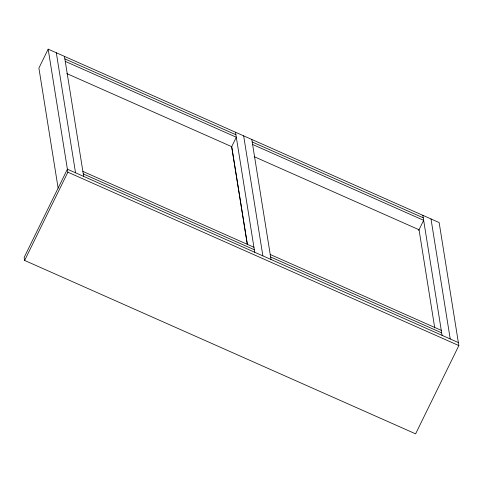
<?xml version="1.0" encoding="UTF-8"?>
<svg xmlns="http://www.w3.org/2000/svg" width="483" height="483" viewBox="0 0 483 483"><rect width="100%" height="100%" fill="white"/><g stroke="black" fill="none" stroke-linecap="round" stroke-linejoin="round"><path stroke-width="0.72" d="M458.367 342.58L67.391 169.183L24.15 257.445L24.633 260.446L415.609 433.849L458.85 345.58L439.144 222.554L48.167 49.151L38.9 68.067L58.123 188.092M24.633 260.446L67.874 172.183L48.167 49.151M231.345 147.375L236.308 137.238L65.259 61.377M418.689 230.463L423.657 220.326L252.603 144.465M64.855 58.878L235.909 134.739M252.198 141.966L423.253 217.827M66.829 73.591L231.695 146.669L247.411 244.796L231.677 146.699M254.179 156.679L419.039 229.751L434.742 327.915M82.883 171.405L253.931 247.266M270.226 254.493L441.275 330.354M83.281 173.904L254.336 249.765M270.625 256.992L441.679 332.853M67.874 172.183L458.85 345.58M430.999 218.938L450.222 338.969M422.854 215.327L442.078 335.353M251.8 139.466L271.023 259.492M243.655 135.85L262.879 255.881M235.511 132.239L254.734 252.265M64.456 56.378L83.68 176.404M56.312 52.768L75.535 172.793"/></g></svg>
